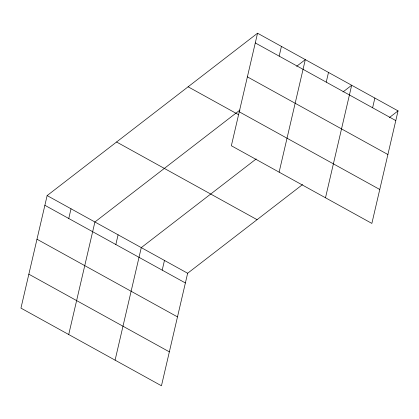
<?xml version="1.0" encoding="UTF-8"?>
<svg xmlns="http://www.w3.org/2000/svg" width="419" height="419" viewBox="0 0 419 419"><rect width="100%" height="100%" fill="white"/><g stroke="black" fill="none" stroke-linecap="round" stroke-linejoin="round"><path stroke-width="0.63" d="M257.544 33.216L231.356 145.749L371.863 223.416L398.05 110.883L257.544 33.216L47.138 195.584L20.95 308.117L161.456 385.784L187.644 273.251L302.555 184.575M68.763 218.498L71.026 208.788M68.721 334.524L94.909 221.991L239.967 110.056M115.833 244.518L118.095 234.808M115.089 360.151L141.276 247.624L256.187 158.948M162.2 270.145L164.463 260.435M279.169 56.13L281.427 46.42M279.127 172.157L305.315 59.624L296.636 66.322M326.239 82.145L328.496 72.44M325.495 197.784L351.682 85.251L343.004 91.95M372.606 107.777L374.864 98.067M389.371 117.582L398.05 110.883M255.281 42.927L395.793 120.593M247.388 76.86L387.894 154.522M239.249 111.815L379.761 189.482M188.11 86.801L238.71 114.769M116.571 142.004L257.077 219.671M47.138 195.584L187.644 273.251M44.875 205.294L185.387 282.961M36.982 239.228L177.488 316.89M28.848 274.188L169.355 351.85"/></g></svg>
